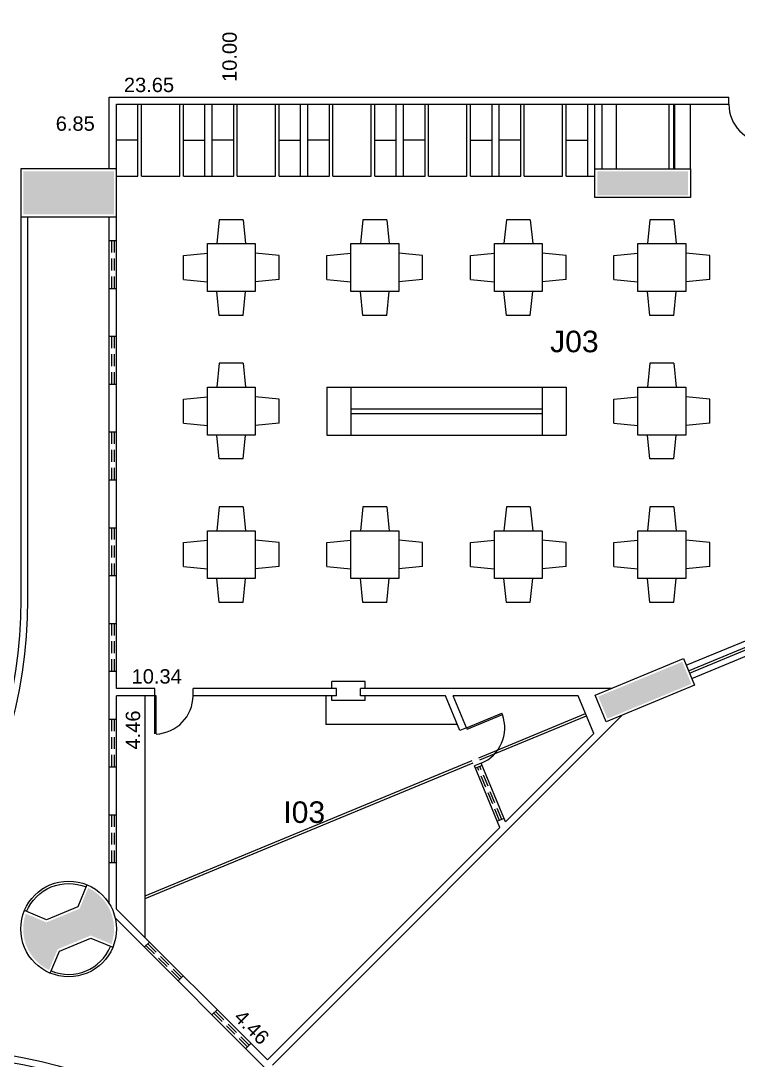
# Model space of a CAD drawing. Extents: x 308 to 539, y -42 to 210.
# Drawn here: x 378.66 to 393.66, y 109.45 to 131.17 of the extents above; entities that cross this region are included whole.
import ezdxf

# ---------------------------------------------------------------- set-up
doc = ezdxf.new("R2010")
doc.units = 0
doc.header["$LTSCALE"] = 2
doc.header["$PDMODE"] = 3
doc.linetypes.add('HIDDEN', pattern=[0.375, 0.25, -0.125])
doc.layers.get('0').update_dxf_attribs({"linetype": 'CONTINUOUS'})
doc.layers.get('DEFPOINTS').update_dxf_attribs({"linetype": 'CONTINUOUS'})
for name, color, linetype in [('DIVISÓRIAS-ARY', 2, 'CONTINUOUS'), ('ESQUADRIA-ALTA-ARY', 7, 'HIDDEN'), ('HACHURAS-ARY', 9, 'CONTINUOUS'), ('MOBILIÁRIO-ARY', 7, 'CONTINUOUS'), ('PAREDE-ALTA-ARY', 1, 'CONTINUOUS'), ('PAREDE-BAIXA-ARY', 2, 'CONTINUOUS'), ('PILAR-RED-ARY', 5, 'CONTINUOUS'), ('PILARES-PRINC-ARY', 5, 'CONTINUOUS'), ('RAMPA-ARY', 2, 'CONTINUOUS'), ('TEXTO-PB-COR-ARY', 12, 'CONTINUOUS'), ('TEXTO-PB-COTAS-ARY', 12, 'CONTINUOUS')]:
    doc.layers.add(name, color=color, linetype=linetype)
doc.styles.add('ARIAL', font='arial.ttf', dxfattribs={"height": 0.5})
doc.styles.add('SEM_ESCALA', font='arial.ttf')
doc.dimstyles.new('DIMTIC100-ARY', dxfattribs={"dimtxt": 0.3, "dimasz": 0.12, "dimexe": 0.1, "dimexo": 0.15, "dimgap": 0.1, "dimtad": 1, "dimjust": 1, "dimtoh": 1, "dimrnd": 0.01, "dimzin": 0, "dimdsep": 46, "dimtxsty": 'SEM_ESCALA', "dimblk1": 'NONE', "dimblk2": 'NONE', "dimsah": 1, "dimcen": -0.1, "dimdle": 0.06, "dimse1": 1, "dimse2": 1, "dimsd1": 1, "dimsd2": 1, "dimclrd": 1, "dimclre": 1, "dimclrt": 2, "dimadec": 0, "dimazin": 0, "dimtfac": 1, "dimtix": 1, "dimtmove": 2, "dimatfit": 3, "dimldrblk": 'NONE', "dimfxl": 1, "dimtolj": 1, "dimtzin": 0, "dimarcsym": 0})

# ---------------------------------------------------------------- blocks, each defined once
blk = doc.blocks.new('*D31')
at = {"layer": 'DEFPOINTS', "color": 0, "linetype": 'ByBlock', "ltscale": 0.5}
for p in [(373.659, 129.577), (380.509, 129.577), (373.659, 128.768)]:
    blk.add_point(p, dxfattribs=at)
at = {"color": 2, "linetype": 'ByBlock', "ltscale": 0.5, "insert": (379.798, 129.021), "char_height": 0.3, "attachment_point": 5, "style": 'SEM_ESCALA'}
blk.add_mtext('\\A1;6.85', dxfattribs=at)
blk = doc.blocks.new('_NONE')
at = {"color": 0, "linetype": 'ByBlock', "ltscale": 0.5}
blk.add_circle((0, 0), 0.25, dxfattribs=at)
blk = doc.blocks.new('*D33')
at = {"layer": 'DEFPOINTS', "color": 0, "linetype": 'ByBlock', "ltscale": 0.5}
for p in [(378.659, 141.077), (378.659, 128.077), (379.199, 128.077)]:
    blk.add_point(p, dxfattribs=at)
at = {"color": 2, "linetype": 'ByBlock', "ltscale": 0.5, "insert": (378.946, 140.236), "char_height": 0.3, "attachment_point": 5, "rotation": 90, "style": 'SEM_ESCALA'}
blk.add_mtext('\\A1;13.00', dxfattribs=at)
blk = doc.blocks.new('*D67')
at = {"layer": 'DEFPOINTS', "color": 0, "linetype": 'ByBlock', "ltscale": 0.5}
for p in [(380.509, 139.577), (383.278, 139.577), (380.509, 129.577)]:
    blk.add_point(p, dxfattribs=at)
at = {"color": 2, "linetype": 'ByBlock', "ltscale": 0.5, "insert": (383.025, 130.418), "char_height": 0.3, "attachment_point": 5, "rotation": 90, "style": 'SEM_ESCALA'}
blk.add_mtext('\\A1;10.00', dxfattribs=at)
blk = doc.blocks.new('*D68')
at = {"layer": 'DEFPOINTS', "color": 0, "linetype": 'ByBlock', "ltscale": 0.5}
for p in [(380.509, 129.577), (404.159, 129.577), (404.159, 129.577)]:
    blk.add_point(p, dxfattribs=at)
at = {"color": 2, "linetype": 'ByBlock', "ltscale": 0.5, "insert": (381.339, 129.83), "char_height": 0.3, "attachment_point": 5, "style": 'SEM_ESCALA'}
blk.add_mtext('\\A1;23.65', dxfattribs=at)
blk = doc.blocks.new('*D69')
at = {"layer": 'DEFPOINTS', "color": 0, "linetype": 'ByBlock', "ltscale": 0.5}
for p in [(380.659, 117.214), (391.002, 117.214), (391.002, 117.214)]:
    blk.add_point(p, dxfattribs=at)
at = {"color": 2, "linetype": 'ByBlock', "ltscale": 0.5, "insert": (381.5, 117.467), "char_height": 0.3, "attachment_point": 5, "style": 'SEM_ESCALA'}
blk.add_mtext('\\A1;10.34', dxfattribs=at)
blk = doc.blocks.new('*D70')
at = {"layer": 'DEFPOINTS', "color": 0, "linetype": 'ByBlock', "ltscale": 0.5}
for p in [(380.659, 117.064), (380.659, 112.604), (381.259, 112.604)]:
    blk.add_point(p, dxfattribs=at)
at = {"color": 2, "linetype": 'ByBlock', "ltscale": 0.5, "insert": (381.006, 116.348), "char_height": 0.3, "attachment_point": 5, "rotation": 90, "style": 'SEM_ESCALA'}
blk.add_mtext('\\A1;4.46', dxfattribs=at)
blk = doc.blocks.new('*D71')
at = {"layer": 'DEFPOINTS', "color": 0, "linetype": 'ByBlock', "ltscale": 0.5}
for p in [(380.659, 112.604), (380.659, 112.604), (383.813, 109.451)]:
    blk.add_point(p, dxfattribs=at)
at = {"color": 2, "linetype": 'ByBlock', "ltscale": 0.5, "insert": (383.486, 110.136), "char_height": 0.3, "attachment_point": 5, "rotation": 315, "style": 'SEM_ESCALA'}
blk.add_mtext('\\A1;4.46', dxfattribs=at)

msp = doc.modelspace()

# ---------------------------------------------------------------- hatches: boundary and pattern name
at = {"layer": 'HACHURAS-ARY', "ltscale": 0.5}
for points in [[(380.609, 128.027), (378.709, 128.027), (378.709, 127.127), (380.609, 127.127)], [(392.609, 128.027), (390.709, 128.027), (390.709, 127.527), (392.609, 127.527)], [(392.677, 117.312), (392.486, 117.774), (390.73, 117.047), (390.922, 116.585)], [(380.068, 113.048), (379.889, 112.614), (379.197, 112.327), (378.764, 112.507, 0.085216), (378.709, 112.19, 0.289028), (379.25, 111.333), (379.43, 111.767), (380.121, 112.053), (380.555, 111.873, 0.085216), (380.609, 112.19, 0.289028)]]:
    msp.add_hatch(color=256, dxfattribs=at).paths.add_polyline_path(points)

# ---------------------------------------------------------------- linework, layer by layer
at = {"layer": 'DIVISÓRIAS-ARY'}
for p, q in [((381.459, 116.265), (381.459, 117.064)), ((381.489, 117.064), (381.459, 117.064)), ((381.489, 116.265), (381.489, 117.064)), ((387.975, 116.392), (388.714, 116.699)), ((387.987, 116.365), (388.726, 116.671)), ((388.726, 116.671), (388.714, 116.699)), ((387.975, 116.392), (387.987, 116.365))]:
    msp.add_line(p, q, dxfattribs=at)
at = {"layer": 'DIVISÓRIAS-ARY', "color": 7, "ltscale": 0.5}
for centre, start, end in [((394.259, 129.427), 180, 267.8509), ((381.459, 117.064), 272.1491, 360), ((387.975, 116.392), 292.5, 20.3509)]:
    msp.add_arc(centre, 0.8, start, end, dxfattribs=at)
at = {"layer": 'ESQUADRIA-ALTA-ARY', "ltscale": 0.5}
for p, q in [((380.509, 126.577), (380.659, 126.577)), ((380.559, 125.577), (380.559, 126.577)), ((380.609, 126.577), (380.609, 125.577)), ((380.509, 125.577), (380.659, 125.577)), ((380.509, 124.577), (380.659, 124.577)), ((380.559, 123.577), (380.559, 124.577)), ((380.609, 124.577), (380.609, 123.577)), ((380.509, 123.577), (380.659, 123.577)), ((380.509, 122.577), (380.659, 122.577)), ((380.559, 121.577), (380.559, 122.577)), ((380.609, 122.577), (380.609, 121.577)), ((380.509, 121.577), (380.659, 121.577)), ((380.509, 120.577), (380.659, 120.577)), ((380.559, 119.577), (380.559, 120.577)), ((380.609, 120.577), (380.609, 119.577)), ((380.509, 119.577), (380.659, 119.577)), ((380.509, 118.577), (380.659, 118.577)), ((380.559, 117.577), (380.559, 118.577)), ((380.609, 118.577), (380.609, 117.577)), ((380.509, 117.577), (380.659, 117.577)), ((380.509, 116.577), (380.659, 116.577)), ((380.559, 115.577), (380.559, 116.577)), ((380.609, 116.577), (380.609, 115.577)), ((388.3, 115.607), (388.162, 115.55)), ((388.713, 114.479), (388.254, 115.588)), ((380.509, 115.577), (380.659, 115.577)), ((388.667, 114.46), (388.208, 115.569)), ((380.509, 114.577), (380.659, 114.577)), ((380.559, 113.577), (380.559, 114.577)), ((380.609, 114.577), (380.609, 113.577)), ((388.76, 114.499), (388.621, 114.441)), ((380.509, 113.577), (380.659, 113.577)), ((381.241, 111.811), (381.347, 111.917)), ((381.276, 111.846), (381.983, 111.139)), ((382.019, 111.174), (381.312, 111.881)), ((381.948, 111.103), (382.054, 111.209)), ((382.655, 110.396), (382.761, 110.502)), ((382.691, 110.432), (383.398, 109.725)), ((383.433, 109.76), (382.726, 110.467)), ((383.362, 109.689), (383.468, 109.795))]:
    msp.add_line(p, q, dxfattribs=at)
at = {"layer": 'MOBILIÁRIO-ARY'}
for p, q in [((381.109, 127.927), (381.109, 129.427)), ((381.184, 127.927), (381.184, 129.427)), ((381.984, 127.927), (381.984, 129.427)), ((382.059, 127.927), (382.059, 129.427)), ((382.509, 127.927), (382.509, 129.427)), ((382.659, 127.927), (382.659, 129.427)), ((383.109, 127.927), (383.109, 129.427)), ((383.184, 127.927), (383.184, 129.427)), ((383.984, 127.927), (383.984, 129.427)), ((384.059, 127.927), (384.059, 129.427)), ((384.509, 127.927), (384.509, 129.427)), ((384.659, 127.927), (384.659, 129.427)), ((385.109, 127.927), (385.109, 129.427)), ((385.184, 127.927), (385.184, 129.427)), ((385.984, 127.927), (385.984, 129.427)), ((386.059, 127.927), (386.059, 129.427)), ((386.509, 127.927), (386.509, 129.427)), ((386.659, 127.927), (386.659, 129.427)), ((387.109, 127.927), (387.109, 129.427)), ((387.184, 127.927), (387.184, 129.427)), ((387.984, 127.927), (387.984, 129.427)), ((388.059, 127.927), (388.059, 129.427)), ((388.509, 127.927), (388.509, 129.427)), ((388.659, 127.927), (388.659, 129.427)), ((389.109, 127.927), (389.109, 129.427)), ((389.184, 127.927), (389.184, 129.427)), ((389.984, 127.927), (389.984, 129.427)), ((390.059, 127.927), (390.059, 129.427)), ((390.509, 127.927), (390.509, 129.427)), ((381.109, 128.677), (380.659, 128.677)), ((382.059, 128.677), (382.509, 128.677)), ((383.109, 128.677), (382.659, 128.677)), ((384.059, 128.677), (384.509, 128.677)), ((385.109, 128.677), (384.659, 128.677)), ((386.059, 128.677), (386.509, 128.677)), ((387.109, 128.677), (386.659, 128.677)), ((388.059, 128.677), (388.509, 128.677)), ((389.109, 128.677), (388.659, 128.677)), ((390.059, 128.677), (390.509, 128.677)), ((380.659, 127.927), (381.109, 127.927)), ((381.184, 127.927), (381.984, 127.927)), ((382.059, 127.927), (383.109, 127.927)), ((383.184, 127.927), (383.984, 127.927)), ((383.184, 127.927), (383.984, 127.927)), ((384.059, 127.927), (385.109, 127.927)), ((385.184, 127.927), (385.984, 127.927)), ((385.184, 127.927), (385.984, 127.927)), ((386.059, 127.927), (387.109, 127.927)), ((387.184, 127.927), (387.984, 127.927)), ((387.184, 127.927), (387.984, 127.927)), ((388.059, 127.927), (389.109, 127.927)), ((389.184, 127.927), (389.984, 127.927)), ((389.184, 127.927), (389.984, 127.927)), ((390.059, 127.927), (390.659, 127.927)), ((382.809, 127.014), (382.759, 126.514)), ((383.309, 127.014), (382.809, 127.014)), ((383.309, 127.014), (383.359, 126.514)), ((385.809, 127.014), (385.759, 126.514)), ((386.309, 127.014), (385.809, 127.014)), ((386.309, 127.014), (386.359, 126.514)), ((388.809, 127.014), (388.759, 126.514)), ((389.309, 127.014), (388.809, 127.014)), ((389.309, 127.014), (389.359, 126.514)), ((391.809, 127.014), (391.759, 126.514)), ((392.309, 127.014), (391.809, 127.014)), ((392.309, 127.014), (392.359, 126.514)), ((382.059, 126.264), (382.559, 126.314)), ((382.059, 125.764), (382.059, 126.264)), ((384.059, 126.264), (383.559, 126.314)), ((384.059, 125.764), (384.059, 126.264)), ((385.059, 126.264), (385.559, 126.314)), ((385.059, 125.764), (385.059, 126.264)), ((387.059, 126.264), (386.559, 126.314)), ((387.059, 125.764), (387.059, 126.264)), ((388.059, 126.264), (388.559, 126.314)), ((388.059, 125.764), (388.059, 126.264)), ((390.059, 126.264), (389.559, 126.314)), ((390.059, 125.764), (390.059, 126.264)), ((391.059, 126.264), (391.559, 126.314)), ((391.059, 125.764), (391.059, 126.264)), ((393.059, 126.264), (392.559, 126.314)), ((393.059, 125.764), (393.059, 126.264)), ((382.059, 125.764), (382.559, 125.714)), ((384.059, 125.764), (383.559, 125.714)), ((385.059, 125.764), (385.559, 125.714)), ((387.059, 125.764), (386.559, 125.714)), ((388.059, 125.764), (388.559, 125.714)), ((390.059, 125.764), (389.559, 125.714)), ((391.059, 125.764), (391.559, 125.714)), ((393.059, 125.764), (392.559, 125.714)), ((382.809, 125.014), (382.759, 125.514)), ((383.309, 125.014), (383.359, 125.514)), ((385.809, 125.014), (385.759, 125.514)), ((386.309, 125.014), (386.359, 125.514)), ((388.809, 125.014), (388.759, 125.514)), ((389.309, 125.014), (389.359, 125.514)), ((391.809, 125.014), (391.759, 125.514)), ((392.309, 125.014), (392.359, 125.514)), ((383.309, 125.014), (382.809, 125.014)), ((386.309, 125.014), (385.809, 125.014)), ((389.309, 125.014), (388.809, 125.014)), ((392.309, 125.014), (391.809, 125.014)), ((382.809, 124.014), (382.759, 123.514)), ((383.309, 124.014), (382.809, 124.014)), ((383.309, 124.014), (383.359, 123.514)), ((391.809, 124.014), (391.759, 123.514)), ((392.309, 124.014), (391.809, 124.014)), ((392.309, 124.014), (392.359, 123.514)), ((385.059, 123.514), (385.059, 122.514)), ((385.059, 123.514), (390.059, 123.514)), ((385.559, 123.514), (385.559, 122.514)), ((389.559, 123.514), (389.559, 122.514)), ((390.059, 123.514), (390.059, 122.514)), ((382.059, 123.264), (382.559, 123.314)), ((382.059, 122.764), (382.059, 123.264)), ((384.059, 123.264), (383.559, 123.314)), ((384.059, 122.764), (384.059, 123.264)), ((391.059, 123.264), (391.559, 123.314)), ((391.059, 122.764), (391.059, 123.264)), ((393.059, 123.264), (392.559, 123.314)), ((393.059, 122.764), (393.059, 123.264)), ((385.559, 123.064), (389.559, 123.064)), ((382.059, 122.764), (382.559, 122.714)), ((384.059, 122.764), (383.559, 122.714)), ((385.559, 122.964), (389.559, 122.964)), ((391.059, 122.764), (391.559, 122.714)), ((393.059, 122.764), (392.559, 122.714)), ((382.809, 122.014), (382.759, 122.514)), ((383.309, 122.014), (383.359, 122.514)), ((385.059, 122.514), (390.059, 122.514)), ((391.809, 122.014), (391.759, 122.514)), ((392.309, 122.014), (392.359, 122.514)), ((383.309, 122.014), (382.809, 122.014)), ((392.309, 122.014), (391.809, 122.014)), ((382.809, 121.014), (382.759, 120.514)), ((383.309, 121.014), (382.809, 121.014)), ((383.309, 121.014), (383.359, 120.514)), ((385.809, 121.014), (385.759, 120.514)), ((386.309, 121.014), (385.809, 121.014)), ((386.309, 121.014), (386.359, 120.514)), ((388.809, 121.014), (388.759, 120.514)), ((389.309, 121.014), (388.809, 121.014)), ((389.309, 121.014), (389.359, 120.514)), ((391.809, 121.014), (391.759, 120.514)), ((392.309, 121.014), (391.809, 121.014)), ((392.309, 121.014), (392.359, 120.514)), ((382.059, 120.264), (382.559, 120.314)), ((382.059, 119.764), (382.059, 120.264)), ((384.059, 120.264), (383.559, 120.314)), ((384.059, 119.764), (384.059, 120.264)), ((385.059, 120.264), (385.559, 120.314)), ((385.059, 119.764), (385.059, 120.264)), ((387.059, 120.264), (386.559, 120.314)), ((387.059, 119.764), (387.059, 120.264)), ((388.059, 120.264), (388.559, 120.314)), ((388.059, 119.764), (388.059, 120.264)), ((390.059, 120.264), (389.559, 120.314)), ((390.059, 119.764), (390.059, 120.264)), ((391.059, 120.264), (391.559, 120.314)), ((391.059, 119.764), (391.059, 120.264)), ((393.059, 120.264), (392.559, 120.314)), ((393.059, 119.764), (393.059, 120.264)), ((382.059, 119.764), (382.559, 119.714)), ((384.059, 119.764), (383.559, 119.714)), ((385.059, 119.764), (385.559, 119.714)), ((387.059, 119.764), (386.559, 119.714)), ((388.059, 119.764), (388.559, 119.714)), ((390.059, 119.764), (389.559, 119.714)), ((391.059, 119.764), (391.559, 119.714)), ((393.059, 119.764), (392.559, 119.714)), ((382.809, 119.014), (382.759, 119.514)), ((383.309, 119.014), (383.359, 119.514)), ((385.809, 119.014), (385.759, 119.514)), ((386.309, 119.014), (386.359, 119.514)), ((388.809, 119.014), (388.759, 119.514)), ((389.309, 119.014), (389.359, 119.514)), ((391.809, 119.014), (391.759, 119.514)), ((392.309, 119.014), (392.359, 119.514)), ((383.309, 119.014), (382.809, 119.014)), ((386.309, 119.014), (385.809, 119.014)), ((389.309, 119.014), (388.809, 119.014)), ((392.309, 119.014), (391.809, 119.014)), ((385.859, 117.364), (385.159, 117.364)), ((385.159, 117.214), (385.159, 117.364)), ((385.859, 117.214), (385.859, 117.364)), ((381.259, 112.004), (381.259, 117.064)), ((385.035, 117.064), (385.035, 116.464)), ((385.159, 116.964), (385.159, 117.064)), ((385.859, 116.964), (385.159, 116.964)), ((385.859, 116.964), (385.859, 117.064)), ((387.783, 116.464), (385.035, 116.464))]:
    msp.add_line(p, q, dxfattribs=at)
at = {"layer": 'MOBILIÁRIO-ARY', "ltscale": 0.5}
for p, q in [((391.109, 128.077), (391.109, 129.427)), ((392.209, 128.077), (392.209, 129.427)), ((392.659, 128.077), (392.659, 129.427))]:
    msp.add_line(p, q, dxfattribs=at)
at = {"layer": 'MOBILIÁRIO-ARY', "color": 2, "ltscale": 0.5}
for p, q in [((392.309, 128.077), (392.309, 129.427)), ((392.329, 128.077), (392.329, 129.427))]:
    msp.add_line(p, q, dxfattribs=at)
at = {"layer": 'MOBILIÁRIO-ARY'}
for points in [[(382.559, 126.514), (383.559, 126.514), (383.559, 125.514), (382.559, 125.514)], [(385.559, 126.514), (386.559, 126.514), (386.559, 125.514), (385.559, 125.514)], [(388.559, 126.514), (389.559, 126.514), (389.559, 125.514), (388.559, 125.514)], [(391.559, 126.514), (392.559, 126.514), (392.559, 125.514), (391.559, 125.514)], [(382.559, 123.514), (383.559, 123.514), (383.559, 122.514), (382.559, 122.514)], [(391.559, 123.514), (392.559, 123.514), (392.559, 122.514), (391.559, 122.514)], [(382.559, 120.514), (383.559, 120.514), (383.559, 119.514), (382.559, 119.514)], [(385.559, 120.514), (386.559, 120.514), (386.559, 119.514), (385.559, 119.514)], [(388.559, 120.514), (389.559, 120.514), (389.559, 119.514), (388.559, 119.514)], [(391.559, 120.514), (392.559, 120.514), (392.559, 119.514), (391.559, 119.514)]]:
    msp.add_lwpolyline(points, close=True, dxfattribs=at)
at = {"layer": 'PAREDE-ALTA-ARY'}
for p, q in [((380.509, 128.077), (380.509, 129.577)), ((380.509, 129.577), (393.459, 129.577)), ((393.459, 129.427), (393.459, 129.577)), ((380.659, 128.077), (380.659, 129.427)), ((380.659, 129.427), (393.459, 129.427)), ((380.509, 112.717), (380.509, 127.077)), ((380.659, 117.214), (380.659, 127.077)), ((392.618, 117.585), (403.194, 121.966)), ((392.637, 117.539), (403.213, 121.919)), ((392.57, 117.701), (400.059, 120.803)), ((392.685, 117.423), (400.174, 120.525)), ((381.459, 117.214), (380.659, 117.214)), ((381.459, 117.064), (381.459, 117.214)), ((382.259, 117.064), (382.259, 117.214)), ((385.259, 117.214), (382.259, 117.214)), ((385.259, 117.064), (385.259, 117.214)), ((391.004, 117.214), (385.759, 117.214)), ((385.759, 117.064), (385.759, 117.214)), ((380.659, 112.604), (380.659, 117.064)), ((381.459, 117.064), (380.659, 117.064)), ((385.259, 117.064), (382.259, 117.064)), ((387.535, 117.064), (385.759, 117.064)), ((387.837, 116.335), (387.535, 117.064)), ((390.309, 117.064), (387.697, 117.064)), ((387.975, 116.392), (387.697, 117.064)), ((390.636, 116.275), (390.309, 117.064)), ((391.233, 116.66), (383.919, 109.345)), ((387.975, 116.392), (387.837, 116.335)), ((390.636, 116.275), (388.789, 114.428)), ((388.281, 115.653), (388.143, 115.596)), ((388.674, 114.313), (388.143, 115.596)), ((388.789, 114.428), (388.281, 115.653)), ((388.674, 114.313), (383.813, 109.451)), ((380.659, 112.604), (383.813, 109.451)), ((390.787, 102.265), (380.633, 112.419))]:
    msp.add_line(p, q, dxfattribs=at)
at = {"layer": 'PAREDE-ALTA-ARY', "color": 7}
for p, q in [((388.233, 115.769), (390.463, 116.692)), ((388.253, 115.723), (390.482, 116.646)), ((381.259, 112.88), (388.095, 115.711)), ((381.259, 112.826), (388.114, 115.665))]:
    msp.add_line(p, q, dxfattribs=at)
at = {"layer": 'PAREDE-BAIXA-ARY', "ltscale": 0.5}
for p, q in [((390.659, 128.077), (390.659, 129.427)), ((390.809, 128.077), (390.809, 129.427))]:
    msp.add_line(p, q, dxfattribs=at)
at = {"layer": 'PILAR-RED-ARY'}
for points in [[(380.042, 113.114), (379.851, 112.652), (379.197, 112.382), (378.735, 112.573)], [(379.276, 111.266), (379.468, 111.728), (380.121, 111.999), (380.583, 111.808)]]:
    msp.add_lwpolyline(points, dxfattribs=at)
msp.add_lwpolyline([(378.781, 112.554, -0.414214), (380.023, 113.068, -0.414214)], format="xyb", dxfattribs=at)
msp.add_circle((379.659, 112.19), 1, dxfattribs=at)
msp.add_arc((379.659, 112.19), 0.95, 247.5, 337.5, dxfattribs=at)
at = {"layer": 'PILARES-PRINC-ARY'}
for points in [[(378.659, 128.077), (378.659, 127.077), (380.659, 127.077), (380.659, 128.077)], [(390.659, 127.477), (390.659, 128.077), (392.659, 128.077), (392.659, 127.477)], [(390.895, 116.52), (390.665, 117.074), (392.513, 117.84), (392.742, 117.285)]]:
    msp.add_lwpolyline(points, close=True, dxfattribs=at)
at = {"layer": 'RAMPA-ARY'}
for points in [[(378.659, 127.077), (378.659, 119.077, -0.303347), (372.486, 109.838), (364.23, 106.419), (364.287, 106.28), (372.543, 109.7, 0.303347), (378.809, 119.077), (378.809, 127.077)], [(389.479, 100.956), (383.822, 106.613, 0.303347), (372.924, 108.781), (364.668, 105.361), (364.611, 105.5), (372.867, 108.92, -0.303347), (383.928, 106.719), (389.585, 101.062)]]:
    msp.add_lwpolyline(points, format="xyb", dxfattribs=at)

# ---------------------------------------------------------------- texts
at = {"layer": 'TEXTO-PB-COR-ARY', "style": 'ARIAL'}
for s, p in [('J03', (389.724, 124.244)), ('I03', (384.147, 114.406))]:
    msp.add_text(s, height=0.45, dxfattribs=at).set_placement(p)

# ---------------------------------------------------------------- dimensions: what is measured, and where the dimension line sits
at = {"layer": 'TEXTO-PB-COTAS-ARY', "ltscale": 0.5}
for base, p1, p2, picture, middle in [((379.199, 128.077), (378.659, 141.077), (378.659, 128.077), '*D33', (378.946, 140.236)), ((383.278, 139.577), (380.509, 129.577), (380.509, 139.577), '*D67', (383.025, 130.418)), ((381.259, 112.604), (380.659, 117.064), (380.659, 112.604), '*D70', (381.006, 116.348))]:
    dim = msp.add_linear_dim(base=base, p1=p1, p2=p2, angle=90, dimstyle='DIMTIC100-ARY', dxfattribs=at)
    dim.commit()
    dim.dimension.update_dxf_attribs({"geometry": picture, "text_midpoint": middle})
for base, p1, p2, picture, middle in [((404.159, 129.577), (380.509, 129.577), (404.159, 129.577), '*D68', (381.339, 129.83)), ((373.659, 128.768), (380.509, 129.577), (373.659, 129.577), '*D31', (379.798, 129.021)), ((391.002, 117.214), (380.659, 117.214), (391.002, 117.214), '*D69', (381.5, 117.467))]:
    dim = msp.add_linear_dim(base=base, p1=p1, p2=p2, dimstyle='DIMTIC100-ARY', dxfattribs=at)
    dim.commit()
    dim.dimension.update_dxf_attribs({"geometry": picture, "text_midpoint": middle})
dim = msp.add_aligned_dim(p1=(383.813, 109.451), p2=(380.659, 112.604), distance=0, dimstyle='DIMTIC100-ARY', dxfattribs=at)
dim.commit()
dim.dimension.update_dxf_attribs({"geometry": '*D71', "text_midpoint": (383.486, 110.136)})

doc.saveas('drawing.dxf')
